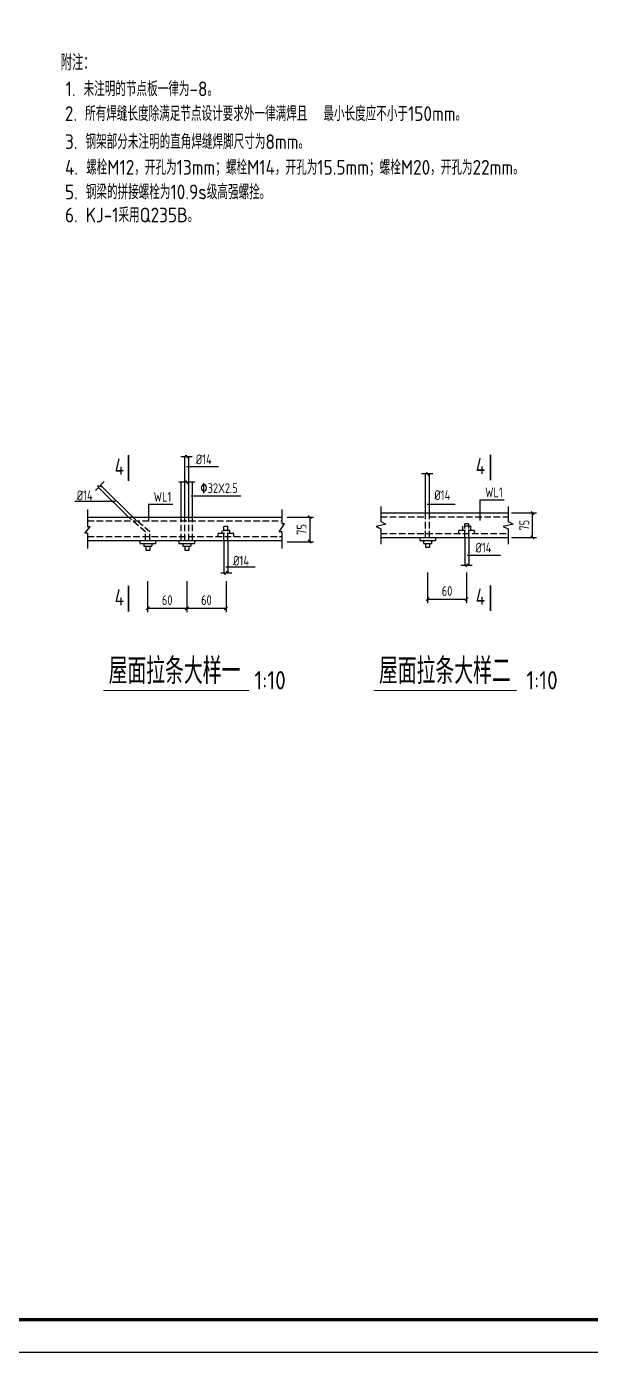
# Model space of a CAD drawing. Header units: millimetres. Extents: x 865974 to 875117, y 40174 to 44891.
# Drawn here: x 870200.7 to 870373.3, y 40173.6 to 40579.3 of the extents above; entities that cross this region are included whole.
import ezdxf

# ---------------------------------------------------------------- set-up
doc = ezdxf.new("R2010")
doc.units = ezdxf.units.MM
doc.header["$LTSCALE"] = 1000
doc.header["$MEASUREMENT"] = 0
doc.linetypes.add('DASH', pattern=[0.35, 0.25, -0.1])
for name, color, linetype, lineweight in [('1', 4, 'Continuous', 70), ('D3', 62, 'Continuous', 9), ('LZ', 64, 'Continuous', 9), ('数字', 3, 'Continuous', 9)]:
    doc.layers.add(name, color=color, linetype=linetype, lineweight=lineweight)
for name, color, linetype in [('CON', 3, 'Continuous'), ('D1', 112, 'Continuous'), ('D2', 6, 'Continuous'), ('DIM', 7, 'Continuous'), ('PUB_DIM', 3, 'Continuous'), ('THIN', 7, 'Continuous'), ('文字', 7, 'Continuous')]:
    doc.layers.add(name, color=color, linetype=linetype)
doc.styles.add('GBHZ', font='gbenor.shx', dxfattribs={"width": 0.9, "bigfont": 'gbcbig.shx'})
doc.dimstyles.new('Y10', dxfattribs={"dimscale": 0, "dimtxt": 3, "dimasz": 0.01, "dimexe": 1.2, "dimexo": 1, "dimgap": 1, "dimtad": 1, "dimdec": 0, "dimlfac": 10, "dimzin": 0, "dimdsep": 46, "dimtxsty": 'GBHZ', "dimblk1": 'DX', "dimblk2": 'DX', "dimsah": 1, "dimcen": 0.09, "dimdle": 1, "dimadec": 0, "dimazin": 0, "dimtfac": 1, "dimtdec": 0, "dimtix": 1, "dimtmove": 2, "dimatfit": 3, "dimldrblk": 'DX', "dimfxl": 0, "dimtolj": 1, "dimtzin": 0, "dimarcsym": 0})
doc.dimstyles.new('Y5', dxfattribs={"dimscale": 0, "dimtxt": 3, "dimasz": 0.01, "dimexe": 1.2, "dimexo": 1, "dimgap": 1, "dimtad": 1, "dimdec": 0, "dimlfac": 5, "dimzin": 0, "dimdsep": 46, "dimtxsty": 'GBHZ', "dimblk1": 'DX', "dimblk2": 'DX', "dimsah": 1, "dimcen": 0.09, "dimdle": 1, "dimadec": 0, "dimazin": 0, "dimtfac": 1, "dimtdec": 0, "dimtix": 1, "dimtmove": 2, "dimatfit": 3, "dimldrblk": 'DX', "dimfxl": 0, "dimtolj": 1, "dimtzin": 0, "dimarcsym": 0})

# ---------------------------------------------------------------- blocks, each defined once
blk = doc.blocks.new('DX')
at = {"color": 0, "linetype": 'ByBlock', "const_width": 40}
blk.add_lwpolyline([(-54, -51), (46, 49)], dxfattribs=at)
blk = doc.blocks.new('*D287')
at = {"layer": 'Defpoints', "color": 0, "linetype": 'ByBlock', "transparency": 16777216}
for p in [(870279.48, 40429.14, 6.02), (870279.48, 40421.64, 6.02), (870287.37, 40421.64)]:
    blk.add_point(p, dxfattribs=at)
at = {"layer": 'DIM', "color": 0, "linetype": 'ByBlock', "lineweight": -2, "transparency": 16777216}
for p, q in [((870280.48, 40429.14), (870288.57, 40429.14)), ((870287.37, 40429.13), (870287.37, 40421.65)), ((870280.48, 40421.64), (870288.57, 40421.64))]:
    blk.add_line(p, q, dxfattribs=at)
at = {"layer": 'DIM', "color": 0, "linetype": 'ByBlock', "lineweight": -2, "transparency": 16777216, "xscale": 0.01, "yscale": 0.01, "zscale": 0.01}
for p, rotation in [((870287.37, 40429.14), 90), ((870287.37, 40421.64), 270)]:
    blk.add_blockref('DX', p, dxfattribs=dict(at, rotation=rotation))
at = {"layer": 'DIM', "color": 0, "linetype": 'ByBlock', "transparency": 16777216, "insert": (870284.87, 40425.39), "char_height": 3, "attachment_point": 5, "rotation": 90, "style": 'GBHZ'}
blk.add_mtext('\\A1;75', dxfattribs=at)
blk = doc.blocks.new('*D288')
at = {"layer": 'Defpoints', "color": 0, "linetype": 'ByBlock', "transparency": 16777216}
for p in [(870249.75, 40410.59, 6.02), (870261.75, 40410.59, 6.02), (870261.75, 40401.27)]:
    blk.add_point(p, dxfattribs=at)
at = {"layer": 'DIM', "color": 0, "linetype": 'ByBlock', "lineweight": -2, "transparency": 16777216}
for p, q in [((870249.75, 40409.59), (870249.75, 40400.07)), ((870261.75, 40409.59), (870261.75, 40400.07)), ((870249.76, 40401.27), (870261.74, 40401.27))]:
    blk.add_line(p, q, dxfattribs=at)
at = {"layer": 'DIM', "color": 0, "linetype": 'ByBlock', "lineweight": -2, "transparency": 16777216, "xscale": 0.01, "yscale": 0.01, "zscale": 0.01, "rotation": 180}
blk.add_blockref('DX', (870249.75, 40401.27), dxfattribs=at)
at = {"layer": 'DIM', "color": 0, "linetype": 'ByBlock', "lineweight": -2, "transparency": 16777216, "xscale": 0.01, "yscale": 0.01, "zscale": 0.01}
blk.add_blockref('DX', (870261.75, 40401.27), dxfattribs=at)
at = {"layer": 'DIM', "color": 0, "linetype": 'ByBlock', "transparency": 16777216, "insert": (870255.75, 40403.77), "char_height": 3, "attachment_point": 5, "style": 'GBHZ'}
blk.add_mtext('\\A1;60', dxfattribs=at)
blk = doc.blocks.new('*D289')
at = {"layer": 'Defpoints', "color": 0, "linetype": 'ByBlock', "transparency": 16777216}
for p in [(870237.75, 40410.59, 6.02), (870249.75, 40410.59, 6.02), (870249.75, 40401.27)]:
    blk.add_point(p, dxfattribs=at)
at = {"layer": 'DIM', "color": 0, "linetype": 'ByBlock', "lineweight": -2, "transparency": 16777216}
for p, q in [((870237.75, 40409.59), (870237.75, 40400.07)), ((870249.75, 40409.59), (870249.75, 40400.07)), ((870237.76, 40401.27), (870249.74, 40401.27))]:
    blk.add_line(p, q, dxfattribs=at)
at = {"layer": 'DIM', "color": 0, "linetype": 'ByBlock', "lineweight": -2, "transparency": 16777216, "xscale": 0.01, "yscale": 0.01, "zscale": 0.01, "rotation": 180}
blk.add_blockref('DX', (870237.75, 40401.27), dxfattribs=at)
at = {"layer": 'DIM', "color": 0, "linetype": 'ByBlock', "lineweight": -2, "transparency": 16777216, "xscale": 0.01, "yscale": 0.01, "zscale": 0.01}
blk.add_blockref('DX', (870249.75, 40401.27), dxfattribs=at)
at = {"layer": 'DIM', "color": 0, "linetype": 'ByBlock', "transparency": 16777216, "insert": (870243.75, 40403.77), "char_height": 3, "attachment_point": 5, "style": 'GBHZ'}
blk.add_mtext('\\A1;60', dxfattribs=at)
blk = doc.blocks.new('*D280')
at = {"layer": 'Defpoints', "color": 0, "linetype": 'ByBlock', "transparency": 16777216}
for p in [(870348.09, 40430.42), (870355.55, 40430.42), (870348.09, 40422.92)]:
    blk.add_point(p, dxfattribs=at)
at = {"layer": 'DIM', "color": 0, "linetype": 'ByBlock', "lineweight": -2, "transparency": 16777216}
for p, q in [((870349.09, 40430.42), (870356.75, 40430.42)), ((870355.55, 40422.93), (870355.55, 40430.41)), ((870349.09, 40422.92), (870356.75, 40422.92))]:
    blk.add_line(p, q, dxfattribs=at)
at = {"layer": 'DIM', "color": 0, "linetype": 'ByBlock', "lineweight": -2, "transparency": 16777216, "xscale": 0.01, "yscale": 0.01, "zscale": 0.01}
for p, rotation in [((870355.55, 40430.42), 90), ((870355.55, 40422.92), 270)]:
    blk.add_blockref('DX', p, dxfattribs=dict(at, rotation=rotation))
at = {"layer": 'DIM', "color": 0, "linetype": 'ByBlock', "transparency": 16777216, "insert": (870353.05, 40426.67), "char_height": 3, "attachment_point": 5, "rotation": 90, "style": 'GBHZ'}
blk.add_mtext('\\A1;75', dxfattribs=at)
blk = doc.blocks.new('*D281')
at = {"layer": 'Defpoints', "color": 0, "linetype": 'ByBlock', "transparency": 16777216}
for p in [(870323.39, 40413.22), (870335.39, 40413.22), (870335.39, 40404.05)]:
    blk.add_point(p, dxfattribs=at)
at = {"layer": 'DIM', "color": 0, "linetype": 'ByBlock', "lineweight": -2, "transparency": 16777216}
for p, q in [((870323.39, 40412.22), (870323.39, 40402.85)), ((870335.39, 40412.22), (870335.39, 40402.85)), ((870323.4, 40404.05), (870335.38, 40404.05))]:
    blk.add_line(p, q, dxfattribs=at)
at = {"layer": 'DIM', "color": 0, "linetype": 'ByBlock', "lineweight": -2, "transparency": 16777216, "xscale": 0.01, "yscale": 0.01, "zscale": 0.01, "rotation": 180}
blk.add_blockref('DX', (870323.39, 40404.05), dxfattribs=at)
at = {"layer": 'DIM', "color": 0, "linetype": 'ByBlock', "lineweight": -2, "transparency": 16777216, "xscale": 0.01, "yscale": 0.01, "zscale": 0.01}
blk.add_blockref('DX', (870335.39, 40404.05), dxfattribs=at)
at = {"layer": 'DIM', "color": 0, "linetype": 'ByBlock', "transparency": 16777216, "insert": (870329.39, 40406.55), "char_height": 3, "attachment_point": 5, "style": 'GBHZ'}
blk.add_mtext('\\A1;60', dxfattribs=at)

msp = doc.modelspace()

# ---------------------------------------------------------------- linework, layer by layer
msp.add_line((870601.552, 40173.578), (869760.552, 40173.578))
at = {"color": 0, "const_width": 1}
msp.add_lwpolyline([(870591.552, 40183.578), (869785.552, 40183.578), (869785.552, 40757.578), (870591.552, 40757.578)], close=True, dxfattribs=at)
at = {"layer": '1', "color": 2, "const_width": 0.48, "elevation": -6.024}
for points in [[(870231.888, 40440.191), (870231.888, 40448.113)], [(870231.888, 40400.221), (870231.888, 40408.143)]]:
    msp.add_lwpolyline(points, dxfattribs=at)
at = {"layer": '1', "color": 2, "const_width": 0.48}
for points in [[(870342.696, 40440.368), (870342.696, 40448.29)], [(870342.696, 40400.398), (870342.696, 40408.32)]]:
    msp.add_lwpolyline(points, dxfattribs=at)
at = {"layer": 'D1', "color": 251}
for p, q in [((870249.481, 40447.615), (870247.96, 40447.615)), ((870249.481, 40447.615), (870249.481, 40448.083)), ((870249.481, 40448.083), (870250.066, 40447.147)), ((870251.353, 40447.615), (870250.066, 40447.615)), ((870250.066, 40447.147), (870250.066, 40447.615)), ((870323.152, 40442.363), (870321.589, 40442.363)), ((870323.152, 40442.363), (870323.152, 40442.843)), ((870323.152, 40442.843), (870323.753, 40441.882)), ((870325.075, 40442.363), (870323.753, 40442.363)), ((870323.753, 40441.882), (870323.753, 40442.363)), ((870221.809, 40437.292), (870222.827, 40438.321)), ((870223.665, 40438.418), (870222.453, 40438.691)), ((870222.453, 40438.691), (870222.827, 40438.321)), ((870223.291, 40438.789), (870224.495, 40440.005)), ((870223.291, 40438.789), (870223.665, 40438.418)), ((870249.481, 40439.825), (870247.293, 40439.825)), ((870249.481, 40440.293), (870250.066, 40439.357)), ((870249.481, 40439.825), (870249.481, 40440.293)), ((870252.208, 40439.825), (870250.066, 40439.825)), ((870250.066, 40439.357), (870250.066, 40439.825)), ((870219.363, 40431.52), (870219.363, 40426.21)), ((870278.883, 40431.52), (870278.883, 40427.061)), ((870218.544, 40424.253), (870220.182, 40426.21)), ((870220.182, 40426.21), (870219.363, 40426.21)), ((870278.064, 40424.604), (870279.702, 40427.061)), ((870279.702, 40427.061), (870278.883, 40427.061)), ((870219.363, 40424.253), (870218.544, 40424.253)), ((870219.363, 40424.253), (870219.363, 40419.573)), ((870278.883, 40424.604), (870278.064, 40424.604)), ((870278.883, 40424.604), (870278.883, 40419.573)), ((870335.153, 40414.402), (870333.59, 40414.402)), ((870335.153, 40413.921), (870335.754, 40414.883)), ((870335.153, 40414.402), (870335.153, 40413.921)), ((870335.754, 40414.883), (870335.754, 40414.402)), ((870337.076, 40414.402), (870335.754, 40414.402))]:
    msp.add_line(p, q, dxfattribs=at)
at = {"layer": 'D2'}
for p, q in [((870249.166, 40439.825), (870249.166, 40447.626)), ((870250.336, 40439.825), (870250.336, 40447.626)), ((870322.828, 40430.42), (870322.828, 40442.363)), ((870324.03, 40430.42), (870324.03, 40442.363)), ((870231.907, 40429.142), (870222.733, 40438.225)), ((870233.224, 40429.142), (870223.385, 40438.883)), ((870247.996, 40429.142), (870247.996, 40439.825)), ((870251.506, 40429.142), (870251.506, 40439.825)), ((870309.071, 40430.42), (870322.828, 40430.42)), ((870309.071, 40430.42), (870322.828, 40430.42)), ((870322.828, 40430.42), (870348.092, 40430.42)), ((870324.03, 40430.42), (870348.092, 40430.42)), ((870219.363, 40429.142), (870247.762, 40429.142)), ((870247.762, 40429.142), (870278.883, 40429.142)), ((870219.363, 40422.03), (870275.834, 40422.03)), ((870219.363, 40422.03), (870278.883, 40422.03)), ((870235.403, 40422.03), (870235.403, 40421.128)), ((870240.211, 40422.03), (870240.211, 40421.128)), ((870247.331, 40422.03), (870247.331, 40421.128)), ((870252.139, 40422.03), (870252.139, 40421.128)), ((870261.134, 40422.03), (870261.134, 40412.114)), ((870262.336, 40422.03), (870262.336, 40412.114)), ((870309.071, 40422.918), (870348.092, 40422.918)), ((870321.025, 40422.918), (870321.025, 40422.016)), ((870321.025, 40422.016), (870325.833, 40422.016)), ((870322.227, 40422.016), (870322.227, 40421.114)), ((870324.631, 40422.016), (870324.631, 40421.114)), ((870325.833, 40422.918), (870325.833, 40422.016)), ((870334.829, 40422.918), (870334.829, 40414.402)), ((870336.031, 40422.918), (870336.031, 40414.402)), ((870235.403, 40421.128), (870240.211, 40421.128)), ((870236.605, 40421.128), (870236.605, 40420.226)), ((870236.605, 40420.226), (870239.009, 40420.226)), ((870237.206, 40420.226), (870237.206, 40419.024)), ((870237.206, 40419.024), (870238.408, 40419.024)), ((870238.408, 40420.226), (870238.408, 40419.024)), ((870239.009, 40421.128), (870239.009, 40420.226)), ((870247.331, 40421.128), (870252.139, 40421.128)), ((870248.533, 40421.128), (870248.533, 40420.226)), ((870248.533, 40420.226), (870250.937, 40420.226)), ((870249.134, 40420.226), (870249.134, 40419.024)), ((870249.134, 40419.024), (870250.336, 40419.024)), ((870250.336, 40420.226), (870250.336, 40419.024)), ((870250.937, 40421.128), (870250.937, 40420.226)), ((870322.227, 40421.114), (870324.631, 40421.114)), ((870322.828, 40421.114), (870322.828, 40419.912)), ((870322.828, 40419.912), (870324.03, 40419.912)), ((870324.03, 40421.114), (870324.03, 40419.912))]:
    msp.add_line(p, q, dxfattribs=at)
at = {"layer": 'D3', "color": 251}
for p, q in [((870259.46, 40444.589), (870249.624, 40444.589)), ((870227.971, 40433.917), (870215.455, 40433.917)), ((870251.128, 40435.652), (870266.303, 40435.652)), ((870339.415, 40434.45), (870339.415, 40428.134)), ((870339.415, 40434.45), (870346.877, 40434.45)), ((870237.985, 40433.089, -6.024), (870237.985, 40427.773, -6.024)), ((870237.985, 40433.089, -6.024), (870245.447, 40433.089, -6.024)), ((870323.332, 40433.088), (870331.93, 40433.088)), ((870270.69, 40413.811), (870261.715, 40413.811)), ((870335.573, 40417.489), (870345.754, 40417.489))]:
    msp.add_line(p, q, dxfattribs=at)
at = {"layer": 'D3'}
for p, q in [((870260.149, 40412.114), (870261.436, 40412.114)), ((870262.021, 40412.582), (870261.436, 40411.645)), ((870261.436, 40411.645), (870261.436, 40412.114)), ((870262.021, 40412.114), (870262.021, 40412.582)), ((870262.021, 40412.114), (870263.542, 40412.114))]:
    msp.add_line(p, q, dxfattribs=at)
at = {"layer": 'LZ', "color": 251, "linetype": 'DASH', "ltscale": 0.05}
for p, q in [((870249.166, 40429.142), (870249.166, 40439.825)), ((870250.336, 40429.142), (870250.336, 40439.825))]:
    msp.add_line(p, q, dxfattribs=at)
at = {"layer": 'LZ', "color": 251, "linetype": 'DASH', "ltscale": 0.008}
for p, q in [((870322.828, 40422.918), (870322.828, 40430.42)), ((870324.03, 40422.918), (870324.03, 40430.42)), ((870219.363, 40427.972), (870246.592, 40427.972)), ((870237.092, 40424.699), (870231.907, 40429.142)), ((870238.408, 40424.699), (870233.224, 40429.142)), ((870247.762, 40427.972), (870278.883, 40427.972)), ((870247.996, 40422.03), (870247.996, 40429.142)), ((870249.166, 40422.03), (870249.166, 40429.099)), ((870250.336, 40422.03), (870250.336, 40429.043)), ((870251.506, 40422.03), (870251.506, 40429.043)), ((870261.134, 40422.03), (870261.134, 40426.238)), ((870262.336, 40426.238), (870261.134, 40426.238)), ((870262.336, 40422.03), (870262.336, 40426.238)), ((870309.071, 40429.218), (870322.828, 40429.218)), ((870324.03, 40429.218), (870348.092, 40429.218)), ((870334.228, 40425.022), (870334.228, 40426.424)), ((870336.632, 40426.424), (870334.228, 40426.424)), ((870334.829, 40422.918), (870334.829, 40427.126)), ((870336.031, 40427.126), (870334.829, 40427.126)), ((870336.031, 40422.918), (870336.031, 40427.126)), ((870336.632, 40425.022), (870336.632, 40426.424)), ((870219.363, 40423.2), (870278.883, 40423.2)), ((870237.092, 40422.03), (870237.092, 40424.699)), ((870238.408, 40422.03), (870238.408, 40424.699)), ((870264.14, 40424.134), (870259.331, 40424.134)), ((870259.331, 40423.232), (870259.331, 40424.134)), ((870260.533, 40424.134), (870260.533, 40425.036)), ((870262.938, 40425.036), (870260.533, 40425.036)), ((870262.938, 40424.134), (870262.938, 40425.036)), ((870264.14, 40423.232), (870264.14, 40424.134)), ((870309.071, 40424.12), (870348.092, 40424.12)), ((870337.834, 40425.022), (870333.026, 40425.022)), ((870333.026, 40424.12), (870333.026, 40425.022)), ((870337.834, 40424.12), (870337.834, 40425.022))]:
    msp.add_line(p, q, dxfattribs=at)
at = {"layer": 'THIN'}
for p, q in [((870309.164, 40432.42), (870309.164, 40427.794)), ((870348.092, 40432.42), (870348.092, 40427.794)), ((870310.664, 40427.044), (870307.664, 40426.294)), ((870307.664, 40426.294), (870309.164, 40425.544)), ((870309.164, 40427.794), (870310.664, 40427.044)), ((870349.592, 40427.044), (870346.592, 40426.294)), ((870346.592, 40426.294), (870348.092, 40425.544)), ((870348.092, 40427.794), (870349.592, 40427.044)), ((870309.164, 40425.544), (870309.164, 40420.918)), ((870348.092, 40425.544), (870348.092, 40420.918))]:
    msp.add_line(p, q, dxfattribs=at)
at = {"layer": '文字', "color": 6, "const_width": 0.32}
for points in [[(870224.212, 40376.131), (870268.833, 40376.131)], [(870306.952, 40376.131), (870350.715, 40376.131)]]:
    msp.add_lwpolyline(points, dxfattribs=at)

# ---------------------------------------------------------------- texts
at = {"style": 'GBHZ'}
for s, height, p in [('附注：', 4.8, (870211.147, 40565.857)), ('1. 未注明的节点板一律为-8。', 4.5, (870212.678, 40557.934))]:
    msp.add_text(s, height=height, dxfattribs=at).set_placement(p)
at = {"layer": 'CON', "color": 7, "ltscale": 0.5, "style": 'GBHZ'}
for s, p in [('2. 所有焊缝长度除满足节点设计要求外一律满焊且  最小长度应不小于150mm。', (870212.432, 40550.35)), ('3. 钢架部分未注明的直角焊缝焊脚尺寸为8mm。', (870212.477, 40541.771)), ('4. 螺栓M12，开孔为13mm；螺栓M14，开孔为15.5mm；螺栓M20，开孔为22mm。', (870212.477, 40533.914)), ('5. 钢梁的拼接螺栓为10.9s级高强螺拴。', (870212.477, 40526.399)), ('6. KJ-1采用Q235B。', (870212.477, 40519.338))]:
    msp.add_text(s, height=4.5, dxfattribs=at).set_placement(p)
at = {"layer": 'PUB_DIM', "style": 'GBHZ', "width": 0.9}
for p in [(870227.679, 40442.09, -6.024), (870338.176, 40442.267), (870227.679, 40402.121, -6.024), (870338.176, 40402.297)]:
    msp.add_text('4', height=5, dxfattribs=at).set_placement(p)
at = {"layer": '数字', "style": 'GBHZ', "width": 0.9}
for s, p in [('%%C14', (870252.502, 40445.322)), ('%%13032X2.5', (870253.825, 40436.529)), ('WL1', (870341.053, 40435.239)), ('%%C14', (870216.081, 40434.304)), ('WL1', (870239.623, 40433.878, -6.024)), ('%%C14', (870325.495, 40434.39)), ('%%C14', (870338.097, 40418.31)), ('%%C14', (870263.909, 40414.318))]:
    msp.add_text(s, height=3, dxfattribs=at).set_placement(p)
at = {"layer": '文字', "color": 6, "style": 'GBHZ'}
for s, height, p in [('屋面拉条大样一', 8, (870225.82, 40378.082)), ('屋面拉条大样二', 8, (870308.56, 40378.082)), ('1:10', 5.6, (870270.448, 40376.442)), ('1:10', 5.6, (870353.666, 40376.442))]:
    msp.add_text(s, height=height, dxfattribs=at).set_placement(p)

# ---------------------------------------------------------------- dimensions: what is measured, and where the dimension line sits
at = {"layer": 'DIM', "color": 0, "linetype": 'ByBlock'}
for base, p1, p2, picture, middle in [((870287.374, 40421.641, -6.024), (870279.48, 40429.142), (870279.48, 40421.641), '*D287', (870284.874, 40425.392, -6.024)), ((870355.546, 40430.42), (870348.092, 40422.918), (870348.092, 40430.42), '*D280', (870353.046, 40426.669))]:
    dim = msp.add_linear_dim(base=base, p1=p1, p2=p2, angle=90, dimstyle='Y10', override={"dimscale": 1}, dxfattribs=at)
    dim.commit()
    dim.dimension.update_dxf_attribs({"geometry": picture, "text_midpoint": middle})
for base, p1, p2, picture, middle in [((870249.751, 40401.268, -6.024), (870237.75, 40410.589), (870249.751, 40410.589), '*D289', (870243.75, 40403.768, -6.024)), ((870261.751, 40401.268, -6.024), (870249.751, 40410.589), (870261.751, 40410.589), '*D288', (870255.751, 40403.768, -6.024)), ((870335.393, 40404.047), (870323.392, 40413.219), (870335.393, 40413.219), '*D281', (870329.393, 40406.547))]:
    dim = msp.add_linear_dim(base=base, p1=p1, p2=p2, dimstyle='Y5', override={"dimscale": 1}, dxfattribs=at)
    dim.commit()
    dim.dimension.update_dxf_attribs({"geometry": picture, "text_midpoint": middle})

doc.saveas('drawing.dxf')
